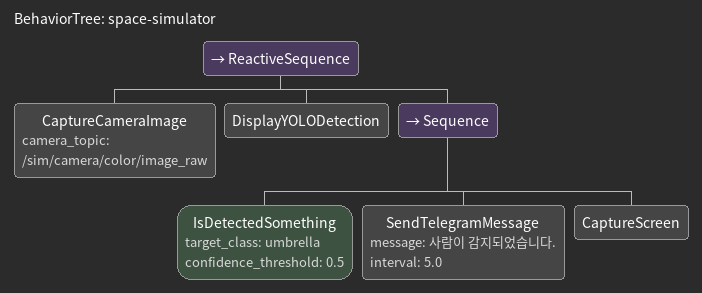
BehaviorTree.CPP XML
<?xml version="1.0" encoding="UTF-8"?>
<root BTCPP_format="4">
  <BehaviorTree ID="space-simulator">
    <ReactiveSequence>
      <CaptureCameraImage camera_topic="/sim/camera/color/image_raw"/>
      <DisplayYOLODetection/>
      <Sequence>
        <IsDetectedSomething target_class="umbrella"
                             confidence_threshold="0.5"/>
        <SendTelegramMessage message="사람이 감지되었습니다."
                             interval="5.0"/>
        <CaptureScreen/>
      </Sequence>
    </ReactiveSequence>
  </BehaviorTree>

</root>
